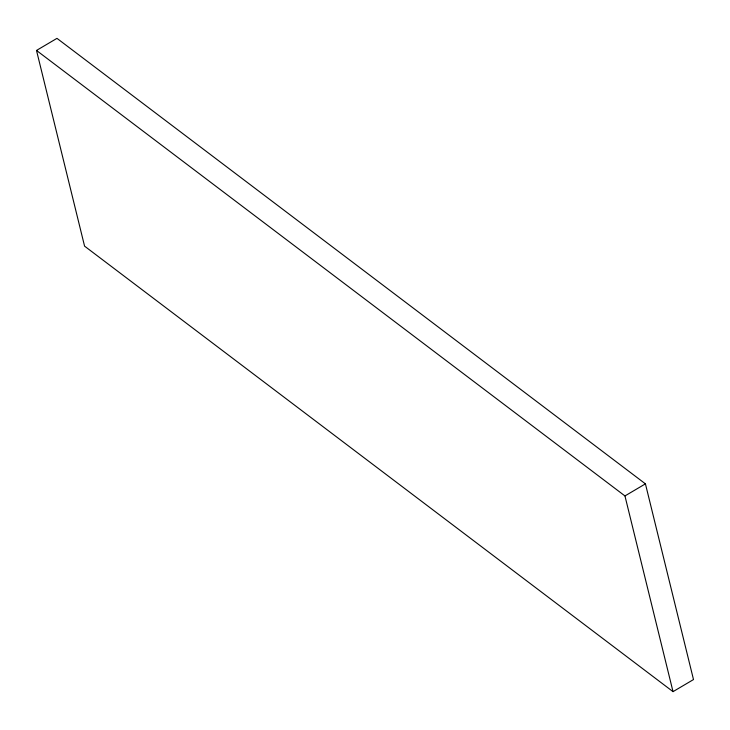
<?xml version="1.0" encoding="UTF-8"?>
<svg xmlns="http://www.w3.org/2000/svg" width="730" height="730" viewBox="0 0 730 730"><rect width="100%" height="100%" fill="white"/><g stroke="black" fill="none" stroke-linecap="round" stroke-linejoin="round"><path stroke-width="1.09" d="M36.5 50.443L56.976 38.352L645.43 483.853L693.5 679.557L673.023 691.648L84.571 246.147L36.5 50.443L624.953 495.935L673.023 691.648M624.953 495.935L645.43 483.853"/></g></svg>
